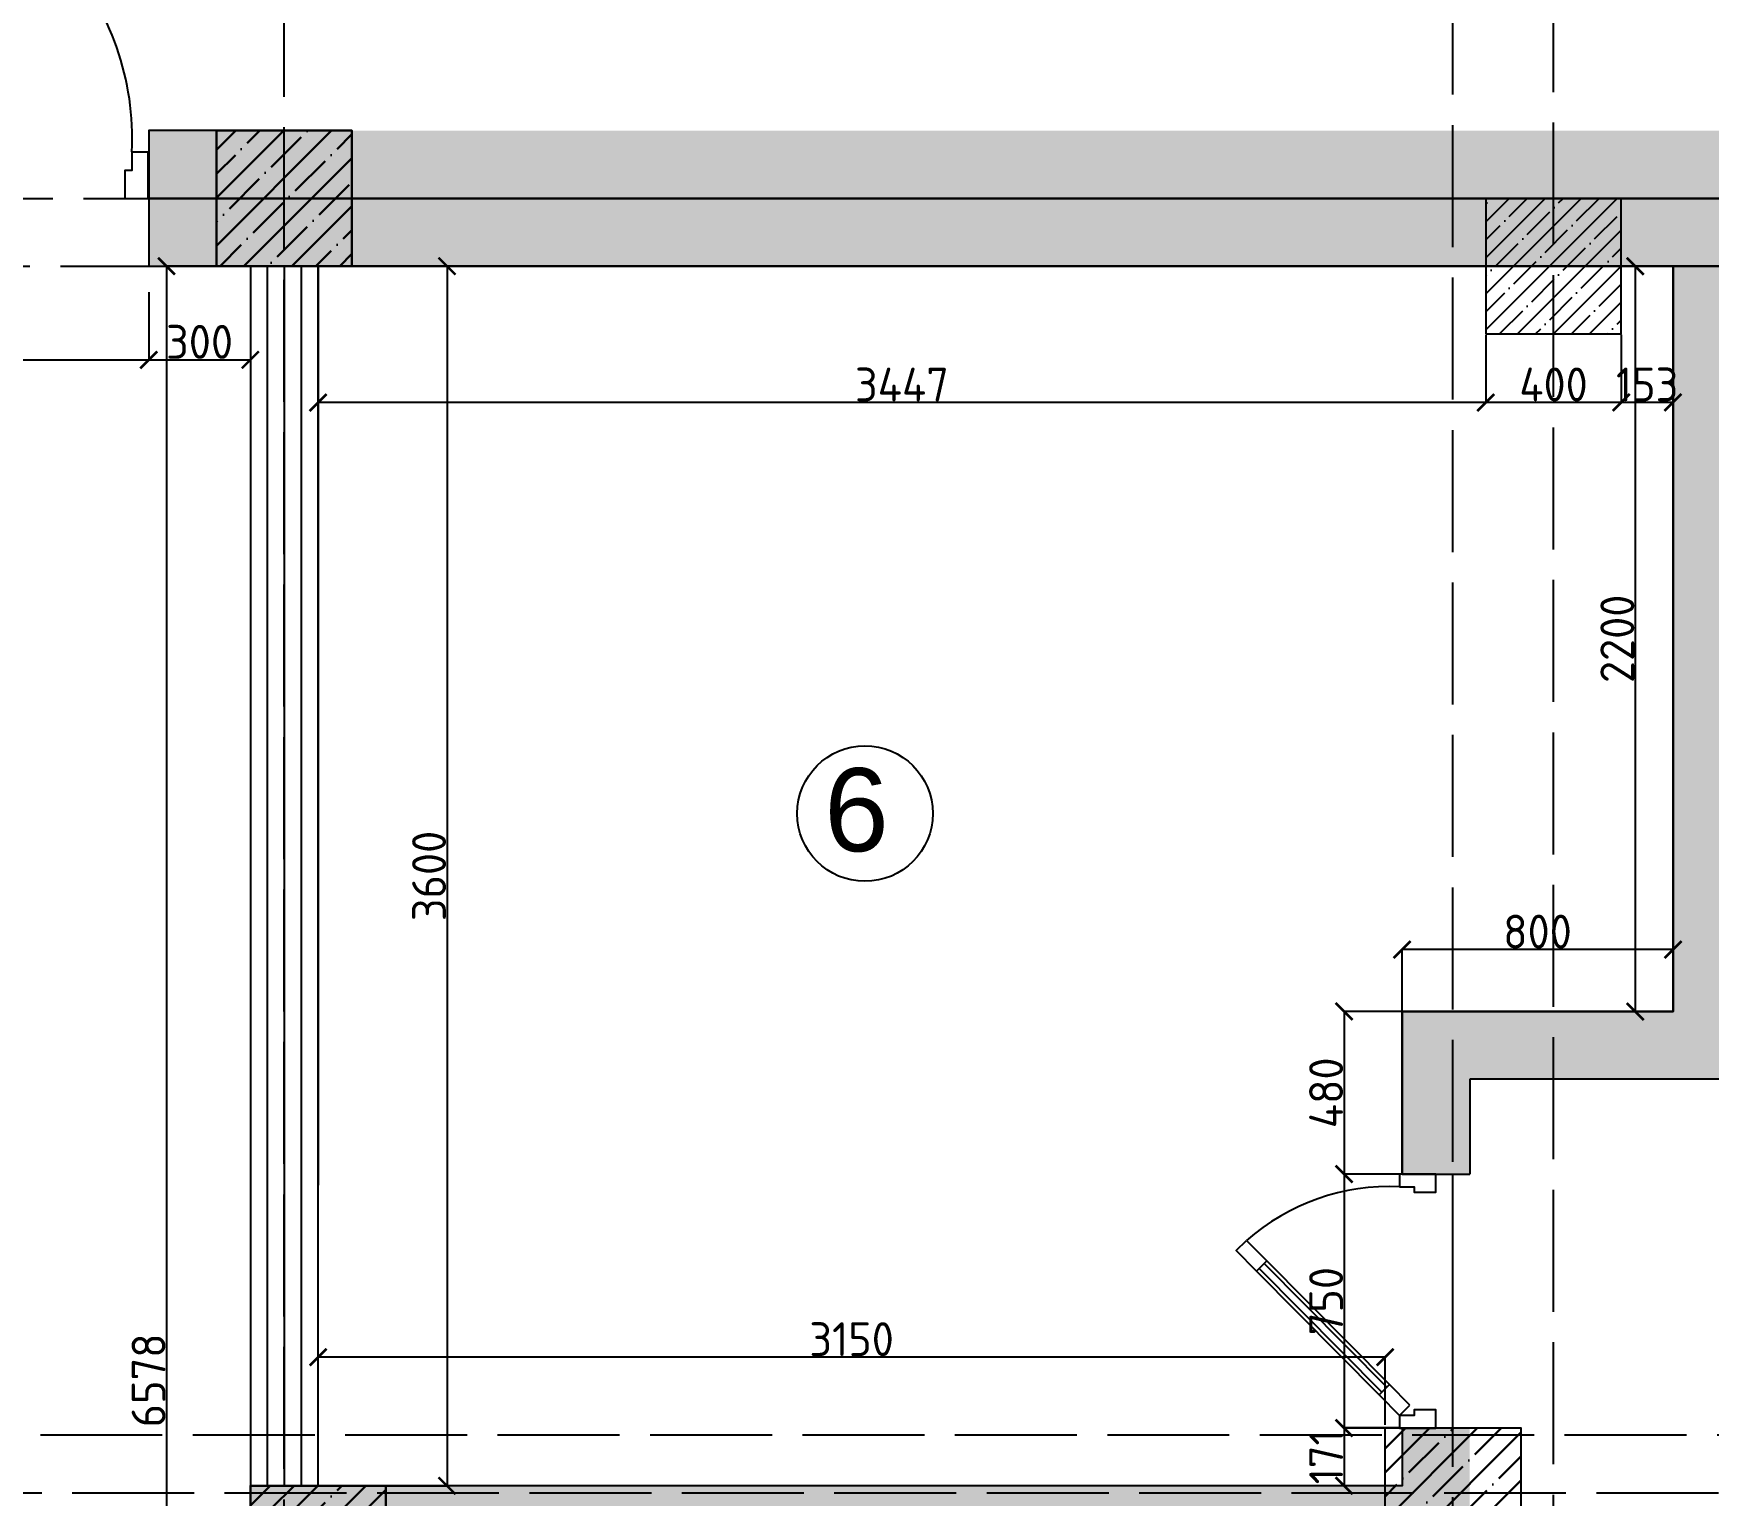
# Model space of a CAD drawing. Header units: millimetres. Extents: x -178199094 to 13669908, y -30538122 to 6091408.
# Drawn here: x 344636 to 349581, y 62788 to 67104 of the extents above; entities that cross this region are included whole.
import ezdxf

# ---------------------------------------------------------------- set-up
doc = ezdxf.new("R2010")
doc.units = ezdxf.units.MM
doc.linetypes.add('ACAD_ISO02W100', pattern=[15, 12, -3])
doc.layers.add('Plan 1', color=7, linetype='Continuous')
doc.layers.add('Plan 2', color=7, linetype='Continuous')
doc.styles.add('gost', font='GOST Common.ttf')
doc.styles.get("Standard").update_dxf_attribs({"font": 'arial.ttf'})
doc.dimstyles.new('GOST', dxfattribs={"dimtxt": 190, "dimasz": 100, "dimexe": 0.18, "dimexo": 0.06, "dimgap": 3, "dimtad": 1, "dimdec": 0, "dimzin": 0, "dimdsep": 46, "dimtxsty": 'gost', "dimblk": 'ARCHTICK', "dimcen": 0.09, "dimclrt": 256, "dimadec": 0, "dimazin": 0, "dimtfac": 1, "dimtdec": 0, "dimtofl": 0, "dimtmove": 0, "dimatfit": 3, "dimldrblk": 'ARCHTICK', "dimfxl": 200, "dimfxlon": 1, "dimtolj": 1, "dimtzin": 0, "dimarcsym": 0})
pattern_1 = [(45, (290801.86, 43216), (-70.71068, 70.71068), []), (45, (290872.57, 43216), (-70.71068, 70.71068), [125, -25, 0, -25])]

# ---------------------------------------------------------------- blocks, each defined once
blk = doc.blocks.new('A$C3C032968')
for p, q in [((0, 0), (0, 100)), ((0, 100), (0, 0)), ((700, 0), (700, 100)), ((700, 0), (700, 100))]:
    blk.add_line(p, q)
for points in [[(517.5, 522.4), (460.7, 466.1), (432.5, 494.5), (489.3, 550.8)], [(120, 128), (460.7, 466.1), (432.5, 494.5), (91.8, 156.4)], [(112.9, 135.1), (453.6, 473.2), (439.5, 487.4), (98.8, 149.3)], [(63.2, 71.6), (120, 128), (91.8, 156.4), (35, 100)], [(35, 100), (0, 100), (0, 0), (50, 0), (50, 50), (50, 60), (35, 60)], [(665, 100), (665, 60), (650, 60), (650, 50), (650, 0), (700, 0), (700, 100)]]:
    blk.add_lwpolyline(points, close=True)
blk.add_arc((72.4, 128.7), 593.3, 357.2313, 41.4937)
blk = doc.blocks.new('_ArchTick')
at = {"color": 0, "linetype": 'ByBlock', "const_width": 0.15}
blk.add_lwpolyline([(-0.5, -0.5), (0.5, 0.5)], dxfattribs=at)
blk = doc.blocks.new('*D113')
at = {"color": 0, "lineweight": -2, "transparency": 16777216}
for p, q in [((345475.8, 66214.6), (345475.8, 66014.4)), ((348923, 66214.6), (348923, 66014.4)), ((348923, 66014.6), (345475.8, 66014.6))]:
    blk.add_line(p, q, dxfattribs=at)
at = {"layer": 'Defpoints', "color": 0, "transparency": 16777216}
for p in [(345475.8, 66990.8), (348923, 66790.8), (345475.8, 66014.6)]:
    blk.add_point(p, dxfattribs=at)
at = {"color": 0, "lineweight": -2, "transparency": 16777216, "xscale": 50, "yscale": 50, "zscale": 50, "rotation": 180}
blk.add_blockref('_ArchTick', (345475.8, 66014.6), dxfattribs=at)
at = {"color": 0, "lineweight": -2, "transparency": 16777216, "xscale": 50, "yscale": 50, "zscale": 50}
blk.add_blockref('_ArchTick', (348923, 66014.6), dxfattribs=at)
at = {"transparency": 16777216, "insert": (347199.4, 66067.6), "char_height": 100, "attachment_point": 5, "style": 'gost'}
blk.add_mtext('\\A1;3447', dxfattribs=at)
blk = doc.blocks.new('*D151')
at = {"color": 0, "lineweight": -2, "transparency": 16777216}
for p, q in [((345656.4, 66417), (345856.6, 66417)), ((345856.4, 66417), (345856.4, 62817)), ((345656.4, 62817), (345856.6, 62817))]:
    blk.add_line(p, q, dxfattribs=at)
at = {"layer": 'Defpoints', "color": 0, "transparency": 16777216}
for p in [(345475.8, 66417), (345475.8, 62817), (345856.4, 62817)]:
    blk.add_point(p, dxfattribs=at)
at = {"color": 0, "lineweight": -2, "transparency": 16777216, "xscale": 50, "yscale": 50, "zscale": 50}
for p, rotation in [((345856.4, 66417), 90), ((345856.4, 62817), 270)]:
    blk.add_blockref('_ArchTick', p, dxfattribs=dict(at, rotation=rotation))
at = {"transparency": 16777216, "insert": (345803.4, 64617), "char_height": 100, "attachment_point": 5, "rotation": 90, "style": 'gost'}
blk.add_mtext('\\A1;3600', dxfattribs=at)
blk = doc.blocks.new('*D152')
at = {"color": 0, "lineweight": -2, "transparency": 16777216}
for p, q in [((345475.8, 62996.8), (345475.8, 63196.9)), ((348625.8, 63196.8), (345475.8, 63196.8)), ((348625.8, 62996.8), (348625.8, 63196.9))]:
    blk.add_line(p, q, dxfattribs=at)
at = {"layer": 'Defpoints', "color": 0, "transparency": 16777216}
for p in [(345475.8, 63196.8), (345475.8, 62817), (348625.8, 62817)]:
    blk.add_point(p, dxfattribs=at)
at = {"color": 0, "lineweight": -2, "transparency": 16777216, "xscale": 50, "yscale": 50, "zscale": 50, "rotation": 180}
blk.add_blockref('_ArchTick', (345475.8, 63196.8), dxfattribs=at)
at = {"color": 0, "lineweight": -2, "transparency": 16777216, "xscale": 50, "yscale": 50, "zscale": 50}
blk.add_blockref('_ArchTick', (348625.8, 63196.8), dxfattribs=at)
at = {"transparency": 16777216, "insert": (347050.8, 63249.8), "char_height": 100, "attachment_point": 5, "style": 'gost'}
blk.add_mtext('\\A1;3150', dxfattribs=at)
blk = doc.blocks.new('*D159')
at = {"color": 0, "lineweight": -2, "transparency": 16777216}
for p, q in [((341875.8, 66617), (341675.6, 66617)), ((341675.8, 66017), (341675.8, 66617)), ((341875.8, 66017), (341675.6, 66017))]:
    blk.add_line(p, q, dxfattribs=at)
at = {"layer": 'Defpoints', "color": 0, "transparency": 16777216}
for p in [(341675.8, 66617), (345375.8, 66617), (343475.8, 66017)]:
    blk.add_point(p, dxfattribs=at)
at = {"color": 0, "lineweight": -2, "transparency": 16777216, "xscale": 100, "yscale": 100, "zscale": 100}
for p, rotation in [((341675.8, 66617), 90), ((341675.8, 66017), 270)]:
    blk.add_blockref('_ArchTick', p, dxfattribs=dict(at, rotation=rotation))
at = {"transparency": 16777216, "insert": (341577.8, 66317), "char_height": 190, "attachment_point": 5, "rotation": 90, "style": 'gost'}
blk.add_mtext('\\A1;600', dxfattribs=at)
blk = doc.blocks.new('*D161')
at = {"color": 0, "lineweight": -2, "transparency": 16777216}
for p, q in [((341075.8, 66617), (340875.6, 66617)), ((340875.8, 62617), (340875.8, 66617)), ((341075.8, 62617), (340875.6, 62617))]:
    blk.add_line(p, q, dxfattribs=at)
at = {"layer": 'Defpoints', "color": 0, "transparency": 16777216}
for p in [(340875.8, 66617), (345375.8, 66617), (343475.8, 62617)]:
    blk.add_point(p, dxfattribs=at)
at = {"color": 0, "lineweight": -2, "transparency": 16777216, "xscale": 100, "yscale": 100, "zscale": 100}
for p, rotation in [((340875.8, 66617), 90), ((340875.8, 62617), 270)]:
    blk.add_blockref('_ArchTick', p, dxfattribs=dict(at, rotation=rotation))
at = {"transparency": 16777216, "insert": (340777.8, 64617), "char_height": 190, "attachment_point": 5, "rotation": 90, "style": 'gost'}
blk.add_mtext('\\A1;4000', dxfattribs=at)
blk = doc.blocks.new('*D163')
at = {"color": 0, "lineweight": -2, "transparency": 16777216}
for p, q in [((340275.8, 66617), (340075.6, 66617)), ((340075.8, 56217), (340075.8, 66617)), ((340275.8, 56217), (340075.6, 56217))]:
    blk.add_line(p, q, dxfattribs=at)
at = {"layer": 'Defpoints', "color": 0, "transparency": 16777216}
for p in [(340075.8, 66617), (345375.8, 66617), (345375.8, 56217)]:
    blk.add_point(p, dxfattribs=at)
at = {"color": 0, "lineweight": -2, "transparency": 16777216, "xscale": 100, "yscale": 100, "zscale": 100}
for p, rotation in [((340075.8, 66617), 90), ((340075.8, 56217), 270)]:
    blk.add_blockref('_ArchTick', p, dxfattribs=dict(at, rotation=rotation))
at = {"transparency": 16777216, "insert": (339977.8, 61417), "char_height": 190, "attachment_point": 5, "rotation": 90, "style": 'gost'}
blk.add_mtext('\\A1;10400', dxfattribs=at)
blk = doc.blocks.new('*D165')
at = {"color": 0, "lineweight": -2, "transparency": 16777216}
for p, q in [((344015.8, 68217), (344015.8, 68417.2)), ((344015.8, 68417), (344975.8, 68417)), ((344975.8, 68217), (344975.8, 68417.2))]:
    blk.add_line(p, q, dxfattribs=at)
at = {"layer": 'Defpoints', "color": 0, "transparency": 16777216}
for p in [(344975.8, 68417), (344975.8, 66817), (344015.8, 66017)]:
    blk.add_point(p, dxfattribs=at)
at = {"color": 0, "lineweight": -2, "transparency": 16777216, "xscale": 100, "yscale": 100, "zscale": 100, "rotation": 180}
blk.add_blockref('_ArchTick', (344015.8, 68417), dxfattribs=at)
at = {"color": 0, "lineweight": -2, "transparency": 16777216, "xscale": 100, "yscale": 100, "zscale": 100}
blk.add_blockref('_ArchTick', (344975.8, 68417), dxfattribs=at)
at = {"transparency": 16777216, "insert": (344495.8, 68515), "char_height": 190, "attachment_point": 5, "style": 'gost'}
blk.add_mtext('\\A1;960', dxfattribs=at)
blk = doc.blocks.new('*D166')
at = {"color": 0, "lineweight": -2, "transparency": 16777216}
for p, q in [((344975.8, 68217), (344975.8, 68417.2)), ((344975.8, 68417), (345375.8, 68417)), ((345375.8, 68217), (345375.8, 68417.2))]:
    blk.add_line(p, q, dxfattribs=at)
at = {"layer": 'Defpoints', "color": 0, "transparency": 16777216}
for p in [(345375.8, 68417), (344975.8, 66817), (345375.8, 66617)]:
    blk.add_point(p, dxfattribs=at)
at = {"color": 0, "lineweight": -2, "transparency": 16777216, "xscale": 100, "yscale": 100, "zscale": 100, "rotation": 180}
blk.add_blockref('_ArchTick', (344975.8, 68417), dxfattribs=at)
at = {"color": 0, "lineweight": -2, "transparency": 16777216, "xscale": 100, "yscale": 100, "zscale": 100}
blk.add_blockref('_ArchTick', (345375.8, 68417), dxfattribs=at)
at = {"transparency": 16777216, "insert": (345175.8, 68515), "char_height": 190, "attachment_point": 5, "style": 'gost'}
blk.add_mtext('\\A1;400', dxfattribs=at)
blk = doc.blocks.new('*D114')
at = {"color": 0, "lineweight": -2, "transparency": 16777216}
for p, q in [((345375.8, 68217), (345375.8, 68417.2)), ((345375.8, 68417), (348826, 68417)), ((348826, 68217), (348826, 68417.2))]:
    blk.add_line(p, q, dxfattribs=at)
at = {"layer": 'Defpoints', "color": 0, "transparency": 16777216}
for p in [(348826, 68417), (345375.8, 66617), (348826, 66417)]:
    blk.add_point(p, dxfattribs=at)
at = {"color": 0, "lineweight": -2, "transparency": 16777216, "xscale": 100, "yscale": 100, "zscale": 100, "rotation": 180}
blk.add_blockref('_ArchTick', (345375.8, 68417), dxfattribs=at)
at = {"color": 0, "lineweight": -2, "transparency": 16777216, "xscale": 100, "yscale": 100, "zscale": 100}
blk.add_blockref('_ArchTick', (348826, 68417), dxfattribs=at)
at = {"transparency": 16777216, "insert": (347100.9, 68515), "char_height": 190, "attachment_point": 5, "style": 'gost'}
blk.add_mtext('\\A1;3450', dxfattribs=at)
blk = doc.blocks.new('*D115')
at = {"color": 0, "lineweight": -2, "transparency": 16777216}
for p, q in [((348826, 68217), (348826, 68417.2)), ((348826, 68417), (349123, 68417)), ((349123, 68217), (349123, 68417.2))]:
    blk.add_line(p, q, dxfattribs=at)
at = {"layer": 'Defpoints', "color": 0, "transparency": 16777216}
for p in [(349123, 68417), (348826, 66417), (349123, 66417)]:
    blk.add_point(p, dxfattribs=at)
at = {"color": 0, "lineweight": -2, "transparency": 16777216, "xscale": 100, "yscale": 100, "zscale": 100, "rotation": 180}
blk.add_blockref('_ArchTick', (348826, 68417), dxfattribs=at)
at = {"color": 0, "lineweight": -2, "transparency": 16777216, "xscale": 100, "yscale": 100, "zscale": 100}
blk.add_blockref('_ArchTick', (349123, 68417), dxfattribs=at)
at = {"transparency": 16777216, "insert": (349007.5, 68615), "char_height": 190, "attachment_point": 5, "style": 'gost'}
blk.add_mtext('\\A1;297', dxfattribs=at)
blk = doc.blocks.new('*D116')
at = {"color": 0, "lineweight": -2, "transparency": 16777216}
for p, q in [((349123, 68217), (349123, 68417.2)), ((349123, 68417), (350275.6, 68417)), ((350275.6, 68217), (350275.6, 68417.2))]:
    blk.add_line(p, q, dxfattribs=at)
at = {"layer": 'Defpoints', "color": 0, "transparency": 16777216}
for p in [(350275.6, 68417), (350275.6, 66617), (349123, 66417)]:
    blk.add_point(p, dxfattribs=at)
at = {"color": 0, "lineweight": -2, "transparency": 16777216, "xscale": 100, "yscale": 100, "zscale": 100, "rotation": 180}
blk.add_blockref('_ArchTick', (349123, 68417), dxfattribs=at)
at = {"color": 0, "lineweight": -2, "transparency": 16777216, "xscale": 100, "yscale": 100, "zscale": 100}
blk.add_blockref('_ArchTick', (350275.6, 68417), dxfattribs=at)
at = {"transparency": 16777216, "insert": (349699.3, 68515), "char_height": 190, "attachment_point": 5, "style": 'gost'}
blk.add_mtext('\\A1;1153', dxfattribs=at)
blk = doc.blocks.new('*D170')
at = {"color": 0, "lineweight": -2, "transparency": 16777216}
for p, q in [((349125.8, 54617), (349125.8, 54416.9)), ((350275.6, 54617), (350275.6, 54416.9)), ((349125.8, 54417), (350275.6, 54417))]:
    blk.add_line(p, q, dxfattribs=at)
at = {"layer": 'Defpoints', "color": 0, "transparency": 16777216}
for p in [(350275.6, 62967), (349125.8, 56217), (350275.6, 54417)]:
    blk.add_point(p, dxfattribs=at)
at = {"color": 0, "lineweight": -2, "transparency": 16777216, "xscale": 100, "yscale": 100, "zscale": 100, "rotation": 180}
blk.add_blockref('_ArchTick', (349125.8, 54417), dxfattribs=at)
at = {"color": 0, "lineweight": -2, "transparency": 16777216, "xscale": 100, "yscale": 100, "zscale": 100}
blk.add_blockref('_ArchTick', (350275.6, 54417), dxfattribs=at)
at = {"transparency": 16777216, "insert": (349700.7, 54515), "char_height": 190, "attachment_point": 5, "style": 'gost'}
blk.add_mtext('\\A1;1150', dxfattribs=at)
blk = doc.blocks.new('*D183')
at = {"color": 0, "lineweight": -2, "transparency": 16777216}
for p, q in [((349323, 66214.8), (349323, 66014.6)), ((349475.8, 66214.8), (349475.8, 66014.6)), ((349475.8, 66014.8), (349323, 66014.8))]:
    blk.add_line(p, q, dxfattribs=at)
at = {"layer": 'Defpoints', "color": 0, "transparency": 16777216}
for p in [(349323, 66417), (349475.8, 66417), (349323, 66014.8)]:
    blk.add_point(p, dxfattribs=at)
at = {"color": 0, "lineweight": -2, "transparency": 16777216, "xscale": 50, "yscale": 50, "zscale": 50, "rotation": 180}
blk.add_blockref('_ArchTick', (349323, 66014.8), dxfattribs=at)
at = {"color": 0, "lineweight": -2, "transparency": 16777216, "xscale": 50, "yscale": 50, "zscale": 50}
blk.add_blockref('_ArchTick', (349475.8, 66014.8), dxfattribs=at)
at = {"transparency": 16777216, "insert": (349399.4, 66067.8), "char_height": 100, "attachment_point": 5, "style": 'gost'}
blk.add_mtext('\\A1;153', dxfattribs=at)
blk = doc.blocks.new('*D184')
at = {"color": 0, "lineweight": -2, "transparency": 16777216}
for p, q in [((349323, 66214.8), (349323, 66014.6)), ((348923, 66203.1), (348923, 66014.6)), ((349323, 66014.8), (348923, 66014.8))]:
    blk.add_line(p, q, dxfattribs=at)
at = {"layer": 'Defpoints', "color": 0, "transparency": 16777216}
for p in [(349323, 66417), (348923, 66203.2), (348923, 66014.8)]:
    blk.add_point(p, dxfattribs=at)
at = {"color": 0, "lineweight": -2, "transparency": 16777216, "xscale": 50, "yscale": 50, "zscale": 50, "rotation": 180}
blk.add_blockref('_ArchTick', (348923, 66014.8), dxfattribs=at)
at = {"color": 0, "lineweight": -2, "transparency": 16777216, "xscale": 50, "yscale": 50, "zscale": 50}
blk.add_blockref('_ArchTick', (349323, 66014.8), dxfattribs=at)
at = {"transparency": 16777216, "insert": (349123, 66067.8), "char_height": 100, "attachment_point": 5, "style": 'gost'}
blk.add_mtext('\\A1;400', dxfattribs=at)
blk = doc.blocks.new('*D185')
at = {"color": 0, "lineweight": -2, "transparency": 16777216}
for p, q in [((349475.7, 66417), (349364.2, 66417)), ((349364.4, 66417), (349364.4, 64217)), ((349475.7, 64217), (349364.2, 64217))]:
    blk.add_line(p, q, dxfattribs=at)
at = {"layer": 'Defpoints', "color": 0, "transparency": 16777216}
for p in [(349475.8, 66417), (349364.4, 64217), (349475.8, 64217)]:
    blk.add_point(p, dxfattribs=at)
at = {"color": 0, "lineweight": -2, "transparency": 16777216, "xscale": 50, "yscale": 50, "zscale": 50}
for p, rotation in [((349364.4, 66417), 90), ((349364.4, 64217), 270)]:
    blk.add_blockref('_ArchTick', p, dxfattribs=dict(at, rotation=rotation))
at = {"transparency": 16777216, "insert": (349311.4, 65317), "char_height": 100, "attachment_point": 5, "rotation": 90, "style": 'gost'}
blk.add_mtext('\\A1;2200', dxfattribs=at)
blk = doc.blocks.new('*D186')
at = {"color": 0, "lineweight": -2, "transparency": 16777216}
for p, q in [((345228.3, 66417), (345028.1, 66417)), ((345028.3, 66417), (345028.3, 59839.4)), ((345228.3, 59839.4), (345028.1, 59839.4))]:
    blk.add_line(p, q, dxfattribs=at)
at = {"layer": 'Defpoints', "color": 0, "transparency": 16777216}
for p in [(345275.8, 66417), (345028.3, 59839.4), (345275.8, 59839.4)]:
    blk.add_point(p, dxfattribs=at)
at = {"color": 0, "lineweight": -2, "transparency": 16777216, "xscale": 50, "yscale": 50, "zscale": 50}
for p, rotation in [((345028.3, 66417), 90), ((345028.3, 59839.4), 270)]:
    blk.add_blockref('_ArchTick', p, dxfattribs=dict(at, rotation=rotation))
at = {"transparency": 16777216, "insert": (344975.3, 63128.2), "char_height": 100, "attachment_point": 5, "rotation": 90, "style": 'gost'}
blk.add_mtext('\\A1;6578', dxfattribs=at)
blk = doc.blocks.new('*D194')
at = {"color": 0, "lineweight": -2, "transparency": 16777216}
for p, q in [((344015.8, 66340.6), (344015.8, 66140.4)), ((344975.8, 66340.6), (344975.8, 66140.4)), ((344015.8, 66140.6), (344975.8, 66140.6))]:
    blk.add_line(p, q, dxfattribs=at)
at = {"layer": 'Defpoints', "color": 0, "transparency": 16777216}
for p in [(344015.8, 66417), (344975.8, 66417), (344975.8, 66140.6)]:
    blk.add_point(p, dxfattribs=at)
at = {"color": 0, "lineweight": -2, "transparency": 16777216, "xscale": 50, "yscale": 50, "zscale": 50, "rotation": 180}
blk.add_blockref('_ArchTick', (344015.8, 66140.6), dxfattribs=at)
at = {"color": 0, "lineweight": -2, "transparency": 16777216, "xscale": 50, "yscale": 50, "zscale": 50}
blk.add_blockref('_ArchTick', (344975.8, 66140.6), dxfattribs=at)
at = {"transparency": 16777216, "insert": (344495.8, 66193.6), "char_height": 100, "attachment_point": 5, "style": 'gost'}
blk.add_mtext('\\A1;960', dxfattribs=at)
blk = doc.blocks.new('*D195')
at = {"color": 0, "lineweight": -2, "transparency": 16777216}
for p, q in [((344975.8, 66340.6), (344975.8, 66140.4)), ((345275.8, 66340.6), (345275.8, 66140.4)), ((344975.8, 66140.6), (345275.8, 66140.6))]:
    blk.add_line(p, q, dxfattribs=at)
at = {"layer": 'Defpoints', "color": 0, "transparency": 16777216}
for p in [(344975.8, 66417), (345275.8, 66417), (345275.8, 66140.6)]:
    blk.add_point(p, dxfattribs=at)
at = {"color": 0, "lineweight": -2, "transparency": 16777216, "xscale": 50, "yscale": 50, "zscale": 50, "rotation": 180}
blk.add_blockref('_ArchTick', (344975.8, 66140.6), dxfattribs=at)
at = {"color": 0, "lineweight": -2, "transparency": 16777216, "xscale": 50, "yscale": 50, "zscale": 50}
blk.add_blockref('_ArchTick', (345275.8, 66140.6), dxfattribs=at)
at = {"transparency": 16777216, "insert": (345125.8, 66193.6), "char_height": 100, "attachment_point": 5, "style": 'gost'}
blk.add_mtext('\\A1;300', dxfattribs=at)
blk = doc.blocks.new('*D196')
at = {"color": 0, "lineweight": -2, "transparency": 16777216}
for p, q in [((348675.8, 64217.1), (348675.8, 64400)), ((349475.8, 64399.8), (348675.8, 64399.8)), ((349475.8, 64217.1), (349475.8, 64400))]:
    blk.add_line(p, q, dxfattribs=at)
at = {"layer": 'Defpoints', "color": 0, "transparency": 16777216}
for p in [(348675.8, 64399.8), (348675.8, 64217), (349475.8, 64217)]:
    blk.add_point(p, dxfattribs=at)
at = {"color": 0, "lineweight": -2, "transparency": 16777216, "xscale": 50, "yscale": 50, "zscale": 50, "rotation": 180}
blk.add_blockref('_ArchTick', (348675.8, 64399.8), dxfattribs=at)
at = {"color": 0, "lineweight": -2, "transparency": 16777216, "xscale": 50, "yscale": 50, "zscale": 50}
blk.add_blockref('_ArchTick', (349475.8, 64399.8), dxfattribs=at)
at = {"transparency": 16777216, "insert": (349075.8, 64452.8), "char_height": 100, "attachment_point": 5, "style": 'gost'}
blk.add_mtext('\\A1;800', dxfattribs=at)
blk = doc.blocks.new('*D197')
at = {"color": 0, "lineweight": -2, "transparency": 16777216}
for p, q in [((348675.7, 64217), (348504.5, 64217)), ((348675.7, 63737), (348504.5, 63737))]:
    blk.add_line(p, q, dxfattribs=at)
at = {"color": 0, "lineweight": -3, "transparency": 16777216}
blk.add_line((348504.7, 64217), (348504.7, 63737), dxfattribs=at)
at = {"layer": 'Defpoints', "color": 0, "transparency": 16777216}
for p in [(348675.8, 64217), (348504.7, 63737), (348675.8, 63737)]:
    blk.add_point(p, dxfattribs=at)
at = {"color": 0, "lineweight": -3, "transparency": 16777216, "xscale": 50, "yscale": 50, "zscale": 50}
for p, rotation in [((348504.7, 64217), 90), ((348504.7, 63737), 270)]:
    blk.add_blockref('_ArchTick', p, dxfattribs=dict(at, rotation=rotation))
at = {"transparency": 16777216, "insert": (348451.7, 63977), "char_height": 100, "attachment_point": 5, "rotation": 90, "style": 'gost'}
blk.add_mtext('\\A1;480', dxfattribs=at)
blk = doc.blocks.new('*D198')
at = {"color": 0, "lineweight": -2, "transparency": 16777216}
for p, q in [((348675.7, 63737), (348504.5, 63737)), ((348668.6, 62987.3), (348504.5, 62987.3))]:
    blk.add_line(p, q, dxfattribs=at)
at = {"color": 0, "lineweight": -3, "transparency": 16777216}
blk.add_line((348504.7, 63737), (348504.7, 62987.3), dxfattribs=at)
at = {"layer": 'Defpoints', "color": 0, "transparency": 16777216}
for p in [(348675.8, 63737), (348504.7, 62987.3), (348668.7, 62987.3)]:
    blk.add_point(p, dxfattribs=at)
at = {"color": 0, "lineweight": -3, "transparency": 16777216, "xscale": 50, "yscale": 50, "zscale": 50}
for p, rotation in [((348504.7, 63737), 90), ((348504.7, 62987.3), 270)]:
    blk.add_blockref('_ArchTick', p, dxfattribs=dict(at, rotation=rotation))
at = {"transparency": 16777216, "insert": (348451.7, 63362.1), "char_height": 100, "attachment_point": 5, "rotation": 90, "style": 'gost'}
blk.add_mtext('\\A1;750', dxfattribs=at)
blk = doc.blocks.new('*D199')
at = {"color": 0, "lineweight": -2, "transparency": 16777216}
for p, q in [((348668.6, 62988), (348504.5, 62988)), ((348625.7, 62817), (348504.5, 62817))]:
    blk.add_line(p, q, dxfattribs=at)
at = {"color": 0, "lineweight": -3, "transparency": 16777216}
blk.add_line((348504.7, 62988), (348504.7, 62817), dxfattribs=at)
at = {"layer": 'Defpoints', "color": 0, "transparency": 16777216}
for p in [(348668.7, 62988), (348504.7, 62817), (348625.8, 62817)]:
    blk.add_point(p, dxfattribs=at)
at = {"color": 0, "lineweight": -3, "transparency": 16777216, "xscale": 50, "yscale": 50, "zscale": 50}
for p, rotation in [((348504.7, 62988), 90), ((348504.7, 62817), 270)]:
    blk.add_blockref('_ArchTick', p, dxfattribs=dict(at, rotation=rotation))
at = {"transparency": 16777216, "insert": (348451.7, 62902.5), "char_height": 100, "attachment_point": 5, "rotation": 90, "style": 'gost'}
blk.add_mtext('\\A1;171', dxfattribs=at)
blk = doc.blocks.new('*D218')
at = {"color": 0, "lineweight": -2, "transparency": 16777216}
for p, q in [((358025.8, 62796.7), (358226, 62796.7)), ((358225.8, 56217), (358225.8, 62796.7)), ((358025.8, 56217), (358226, 56217))]:
    blk.add_line(p, q, dxfattribs=at)
at = {"layer": 'Defpoints', "color": 0, "transparency": 16777216}
for p in [(349125.8, 62796.7), (358225.8, 62796.7), (349125.8, 56217)]:
    blk.add_point(p, dxfattribs=at)
at = {"color": 0, "lineweight": -2, "transparency": 16777216, "xscale": 100, "yscale": 100, "zscale": 100}
for p, rotation in [((358225.8, 62796.7), 90), ((358225.8, 56217), 270)]:
    blk.add_blockref('_ArchTick', p, dxfattribs=dict(at, rotation=rotation))
at = {"transparency": 16777216, "insert": (358127.8, 59506.9), "char_height": 190, "attachment_point": 5, "rotation": 90, "style": 'gost'}
blk.add_mtext('\\A1;6580', dxfattribs=at)
blk = doc.blocks.new('*D219')
at = {"color": 0, "lineweight": -2, "transparency": 16777216}
for p, q in [((358515.5, 62968.8), (358515.5, 63297.8)), ((358025.8, 62967), (358226, 62967)), ((358225.8, 62881.9), (358515.5, 62968.8)), ((358225.8, 62796.7), (358225.8, 62967)), ((358025.8, 62796.7), (358226, 62796.7))]:
    blk.add_line(p, q, dxfattribs=at)
at = {"layer": 'Defpoints', "color": 0, "transparency": 16777216}
for p in [(350275.8, 62967), (358225.8, 62967), (349125.8, 62796.7)]:
    blk.add_point(p, dxfattribs=at)
at = {"color": 0, "lineweight": -2, "transparency": 16777216, "xscale": 100, "yscale": 100, "zscale": 100}
for p, rotation in [((358225.8, 62967), 90), ((358225.8, 62796.7), 270)]:
    blk.add_blockref('_ArchTick', p, dxfattribs=dict(at, rotation=rotation))
at = {"transparency": 16777216, "insert": (358417.5, 63133.3), "char_height": 190, "attachment_point": 5, "rotation": 90, "style": 'gost'}
blk.add_mtext('\\A1;170', dxfattribs=at)
blk = doc.blocks.new('*D226')
at = {"color": 0, "lineweight": -2, "transparency": 16777216}
for p, q in [((343475.8, 69817), (343475.8, 70017.2)), ((343475.8, 70017), (356425.8, 70017)), ((356425.8, 69817), (356425.8, 70017.2))]:
    blk.add_line(p, q, dxfattribs=at)
at = {"layer": 'Defpoints', "color": 0, "transparency": 16777216}
for p in [(356425.8, 70017), (356425.8, 62657.2), (343475.8, 62617)]:
    blk.add_point(p, dxfattribs=at)
at = {"color": 0, "lineweight": -2, "transparency": 16777216, "xscale": 100, "yscale": 100, "zscale": 100, "rotation": 180}
blk.add_blockref('_ArchTick', (343475.8, 70017), dxfattribs=at)
at = {"color": 0, "lineweight": -2, "transparency": 16777216, "xscale": 100, "yscale": 100, "zscale": 100}
blk.add_blockref('_ArchTick', (356425.8, 70017), dxfattribs=at)
at = {"transparency": 16777216, "insert": (349950.8, 70115), "char_height": 190, "attachment_point": 5, "style": 'gost'}
blk.add_mtext('\\A1;12950', dxfattribs=at)
blk = doc.blocks.new('*D133')
at = {"color": 0, "lineweight": -2, "transparency": 16777216}
for p, q in [((344015.8, 69016.7), (344015.8, 69216.9)), ((344015.8, 69216.7), (344975.8, 69216.7)), ((344975.8, 69016.7), (344975.8, 69216.9))]:
    blk.add_line(p, q, dxfattribs=at)
at = {"layer": 'Defpoints', "color": 0, "transparency": 16777216}
for p in [(344975.8, 69216.7), (344975.8, 67616.7), (344015.8, 66816.7)]:
    blk.add_point(p, dxfattribs=at)
at = {"color": 0, "lineweight": -2, "transparency": 16777216, "xscale": 100, "yscale": 100, "zscale": 100, "rotation": 180}
blk.add_blockref('_ArchTick', (344015.8, 69216.7), dxfattribs=at)
at = {"color": 0, "lineweight": -2, "transparency": 16777216, "xscale": 100, "yscale": 100, "zscale": 100}
blk.add_blockref('_ArchTick', (344975.8, 69216.7), dxfattribs=at)
at = {"transparency": 16777216, "insert": (344495.8, 69314.7), "char_height": 190, "attachment_point": 5, "style": 'gost'}
blk.add_mtext('\\A1;960', dxfattribs=at)

msp = doc.modelspace()

# ---------------------------------------------------------------- hatches: boundary and pattern name
at = {"ltscale": 50, "true_color": 0x636466, "transparency": 33554687}
h = msp.add_hatch(color=251, dxfattribs=at)
h.dxf.hatch_style = 1
h.paths.add_polyline_path([(356625.77868, 56417.03036), (356225.77868, 56417.03036), (343675.77868, 56417.03036), (343275.77868, 56417.03036), (343275.77868, 56017.03036), (356625.77868, 56017.03036)])
h.paths.add_polyline_path([(345475.77868, 58989.40218), (343675.77868, 58989.40218), (343675.77868, 58789.40218), (345475.77868, 58789.40218)])
h.paths.add_polyline_path([(354275.77868, 62967.03036), (350275.77868, 62967.03036), (350275.77868, 63147.41356), (350075.77868, 63147.41356), (350075.77868, 62767.03036), (354275.77868, 62767.03036)])
h.paths.add_polyline_path([(345551.93224, 61017.03036), (345475.77868, 61017.03036), (345475.77868, 60817.03036), (345551.93224, 60817.03036)], flags=17)
h.paths.add_polyline_path([(343675.77868, 58989.40218), (343275.77868, 58989.40218), (343275.77868, 58789.40218), (343675.77868, 58789.40218), (343675.77868, 58817.03036)])
h.paths.add_polyline_path([(346325.77868, 60817.03036), (346325.77868, 61017.03036), (346151.93224, 61017.03036), (346151.93224, 60817.03036)], flags=17)
h.paths.add_polyline_path([(354525.77868, 63057.2303), (354275.77868, 63057.2303), (354275.77868, 62967.03036), (354525.77868, 62967.03036)])
h.paths.add_polyline_path([(344015.77868, 66417.03036), (344015.77868, 66817.03036), (343275.77868, 66817.03036), (343275.77868, 66417.03036)])
h.paths.add_polyline_path([(344975.77868, 66817.03036), (344975.77868, 66417.03036), (345475.77868, 66417.03036), (349475.77868, 66417.03036), (356225.77868, 66417.03036), (356625.77868, 66417.03036), (356625.77868, 66817.03036)])
h.paths.add_polyline_path([(348875.77868, 62987.03036), (348675.77868, 62987.03036), (348675.77868, 62817.03036), (345475.77868, 62817.03036), (345275.77868, 62817.03036), (345275.77868, 59839.40218), (345475.77868, 59839.40218), (345475.77868, 60817.03036), (345475.77868, 62617.03036), (346375.77868, 62617.03036), (346375.77868, 62091.20255), (346575.77868, 62091.20255), (346575.77868, 62617.03036), (348625.77868, 62617.03036), (348875.77868, 62617.03036)])
h.paths.add_polyline_path([(350075.77868, 63917.03036), (350275.77868, 63917.03036), (350275.77868, 64217.03036), (349675.77868, 64217.03036), (349675.77868, 66417.03036), (349475.77868, 66417.03036), (349475.77868, 64217.03036), (348675.77868, 64217.03036), (348675.77868, 63737.03036), (348875.77868, 63737.03036), (348875.77868, 64017.03036), (350075.77868, 64017.03036)])
at = {"lineweight": 30, "transparency": 33554687}
h = msp.add_hatch(dxfattribs=at)
h.set_pattern_fill('ANSI35', color=1, scale=400)
h.set_pattern_definition(pattern_1)
h.paths.add_polyline_path([(345175.77868, 66817.03036), (345175.77868, 66417.03036), (345575.77868, 66417.03036), (345575.77868, 66817.03036)])
at = {"transparency": 33554687}
h = msp.add_hatch(dxfattribs=at)
h.set_pattern_fill('ANSI35', color=1, scale=300)
h.set_pattern_definition([(45, (290801.86, 43216), (-53.03301, 53.03301), []), (45, (290854.89, 43216), (-53.03301, 53.03301), [93.75, -18.75, 0, -18.75])])
h.paths.add_polyline_path([(349323.04086, 66617.03036), (348923.04086, 66617.03036), (348923.04086, 66217.03036), (349323.04086, 66217.03036)])
at = {"lineweight": 30, "transparency": 33554687}
h = msp.add_hatch(dxfattribs=at)
h.set_pattern_fill('ANSI35', color=1, scale=400)
h.set_pattern_definition(pattern_1)
h.paths.add_polyline_path([(348625.77868, 62987.96663), (348625.77868, 62587.96663), (349025.77868, 62587.96663), (349025.77868, 62987.96663)])
h = msp.add_hatch(dxfattribs=at)
h.set_pattern_fill('ANSI35', color=1, scale=400)
h.set_pattern_definition(pattern_1)
h.paths.add_polyline_path([(345275.77868, 62817.03036), (345275.77868, 62417.03036), (345675.77868, 62417.03036), (345675.77868, 62817.03036)])

# ---------------------------------------------------------------- linework, layer by layer
at = {"color": 18, "true_color": 0x000000}
for p, q in [((344975.77868, 66417.03036), (356225.77868, 66417.03036)), ((348675.77868, 64217.03036), (348675.77868, 63737.03036)), ((350075.77868, 64017.03036), (348875.77868, 64017.03036))]:
    msp.add_line(p, q, dxfattribs=at)
for p, q in [((348675.77868, 63737.03036), (348875.77868, 63737.03036)), ((348825.95162, 62987.96663), (348825.95162, 63737.96663))]:
    msp.add_line(p, q)
msp.add_lwpolyline([(345175.77868, 66817.03036), (344975.77868, 66817.03036), (344975.77868, 66417.03036)])
at = {"color": 18, "lineweight": 30, "true_color": 0x000000}
for points in [[(345175.77868, 66417.03036), (345575.77868, 66417.03036), (345575.77868, 66817.03036), (345175.77868, 66817.03036)], [(345275.77868, 62417.03036), (345675.77868, 62417.03036), (345675.77868, 62817.03036), (345275.77868, 62817.03036)]]:
    msp.add_lwpolyline(points, close=True, dxfattribs=at)
for points in [[(356625.77868, 66617.03036), (344975.77868, 66617.03036)], [(345475.77868, 66417.03036), (349475.77868, 66417.03036), (349475.77868, 64217.03036), (348675.77868, 64217.03036), (348675.77868, 63737.03036)]]:
    msp.add_lwpolyline(points, dxfattribs=at)
for points in [[(348923.04086, 66217.03036), (349323.04086, 66217.03036), (349323.04086, 66617.03036), (348923.04086, 66617.03036)], [(348625.77868, 62987.96663), (349026.12456, 62987.96663), (349026.12456, 62587.96663), (348625.77868, 62587.96663)]]:
    msp.add_lwpolyline(points, close=True)
at = {"color": 18, "true_color": 0x000000}
for points in [[(344975.77868, 66417.03036), (345275.77868, 66417.03036), (345275.77868, 59839.40218)], [(345275.77868, 66417.03036), (345275.77868, 59957.03036)], [(345475.77868, 66417.03036), (345275.77868, 66417.03036)], [(345475.77868, 66417.03036), (345475.77868, 63704.1737)], [(345475.77868, 66417.03036), (348675.77868, 66417.03036)], [(345475.77868, 66417.03036), (349475.77868, 66417.03036)], [(348675.77868, 62987.96663), (348675.77868, 62817.03036), (345475.77868, 62817.03036), (345475.77868, 66417.03036)], [(348675.77868, 63737.03036), (348675.77868, 64217.03036), (349475.77868, 64217.03036), (349475.77868, 66417.03036)], [(349475.77868, 66417.03036), (349675.77868, 66417.03036), (349675.77868, 64217.03036)], [(348875.77868, 64017.03036), (348875.77868, 63737.03036)]]:
    msp.add_lwpolyline(points, dxfattribs=at)
at = {"color": 152, "true_color": 0x2776bb}
for points in [[(345575.77868, 66417.03036), (345175.77868, 66417.03036)], [(345325.77868, 66417.03036), (345325.77868, 62817.03036)], [(345375.77868, 66417.03036), (345375.77868, 62817.03036)], [(345425.77868, 66417.03036), (345425.77868, 62817.03036)], [(349775.77868, 66417.03036), (349375.77868, 66417.03036)], [(345475.77868, 62817.03036), (345275.77868, 62817.03036)]]:
    msp.add_lwpolyline(points, dxfattribs=at)
at = {"color": 1}
msp.add_circle((338361.65661, 48716.67136), 79667.78329, dxfattribs=at)
at = {"layer": 'Plan 1', "color": 251, "linetype": 'ACAD_ISO02W100', "ltscale": 30, "true_color": 0x636466}
for p, q in [((349123.04086, 62430.84286), (349123.04086, 71345.55373)), ((345375.77868, 62417.03036), (345375.77868, 70717.03036)), ((348825.95162, 62423.28726), (348825.95162, 70723.28726)), ((339382.9828, 66617.03036), (360525.77868, 66617.03036)), ((339765.09119, 66417.03036), (360463.02343, 66417.03036)), ((339705.90737, 62967.03036), (360525.77868, 62967.03036)), ((339349.77791, 62796.74003), (361202.46183, 62796.74003))]:
    msp.add_line(p, q, dxfattribs=at)
at = {"layer": 'Plan 2'}
msp.add_circle((347090.29645, 64801.25736), 200, dxfattribs=at)

# ---------------------------------------------------------------- block references
at = {"layer": 'Plan 2', "xscale": 1.369107515369514, "yscale": 1.369107515369514, "zscale": 1.369107515369514}
msp.add_blockref('A$C3C032968', (344015.77868, 66617.03038), dxfattribs=at)
at = {"layer": 'Plan 2', "xscale": 1.071092138435143, "yscale": 1.071092138435143, "zscale": 1.071092138435143, "rotation": 90.00000000000001}
msp.add_blockref('A$C3C032968', (348775.77867, 62987.26585), dxfattribs=at)

# ---------------------------------------------------------------- texts
at = {"layer": 'Plan 2', "insert": (346969.94752, 64935.35887), "char_height": 245.41227, "attachment_point": 1}
msp.add_mtext_dynamic_manual_height_columns('6', width=245.4122714, gutter_width=0.81804, heights=[0], dxfattribs=at)

# ---------------------------------------------------------------- dimensions: what is measured, and where the dimension line sits
dim = msp.add_linear_dim(base=(356425.77868, 70017.03036), p1=(343475.77868, 62617.03036), p2=(356425.77868, 62657.2303), dimstyle='GOST')
dim.commit()
dim.dimension.update_dxf_attribs({"geometry": '*D226', "text_midpoint": (349950.77868, 70115.03036)})
for base, p1, p2, override, picture, middle in [((344975.77868, 69216.67036), (344015.77868, 66816.67036), (344975.77868, 67616.67036), {"dimtmove": 1}, '*D133', (344495.77868, 69314.67036)), ((349123.04086, 68417.03036), (348825.95162, 66417.03036), (349123.04086, 66417.03036), {"dimtmove": 1}, '*D115', (349007.49624, 68615.03036)), ((344975.77868, 68417.03036), (344015.77868, 66017.03036), (344975.77868, 66817.03036), {"dimtmove": 1}, '*D165', (344495.77868, 68515.03036)), ((345375.77868, 68417.03036), (344975.77868, 66817.03036), (345375.77868, 66617.03036), {"dimtmove": 1}, '*D166', (345175.77868, 68515.03036)), ((348825.95162, 68417.03036), (345375.77868, 66617.03036), (348825.95162, 66417.03036), {"dimtmove": 1}, '*D114', (347100.86515, 68515.03036)), ((350275.56831, 68417.03036), (349123.04086, 66417.03036), (350275.56831, 66617.03036), {"dimtmove": 1}, '*D116', (349699.30458, 68515.03036)), ((345475.77868, 66014.62265), (348923.04086, 66790.79416), (345475.77868, 66990.79416), {"dimtxt": 100, "dimasz": 50, "dimtmove": 1}, '*D113', (347199.40977, 66067.62265)), ((344975.77868, 66140.57318), (344015.77868, 66417.03036), (344975.77868, 66417.03036), {"dimtxt": 100, "dimasz": 50, "dimtmove": 1}, '*D194', (344495.77868, 66193.57318)), ((345275.77868, 66140.57318), (344975.77868, 66417.03036), (345275.77868, 66417.03036), {"dimtxt": 100, "dimasz": 50, "dimtmove": 1}, '*D195', (345125.77868, 66193.57318)), ((348923.04086, 66014.80265), (349323.04086, 66417.03036), (348923.04086, 66203.17531), {"dimtxt": 100, "dimasz": 50, "dimtmove": 1}, '*D184', (349123.04086, 66067.80265)), ((348675.77868, 64399.77641), (349475.77868, 64217.03036), (348675.77868, 64217.03036), {"dimtxt": 100, "dimasz": 50}, '*D196', (349075.77868, 64452.77641)), ((345475.77868, 63196.75267), (348625.77868, 62817.03036), (345475.77868, 62817.03036), {"dimtxt": 100, "dimasz": 50}, '*D152', (347050.77868, 63249.75267)), ((350275.56831, 54417.03036), (349125.77868, 56217.03036), (350275.56831, 62967.03036), {"dimtmove": 1}, '*D170', (349700.67349, 54515.03036))]:
    dim = msp.add_linear_dim(base=base, p1=p1, p2=p2, dimstyle='GOST', override=override)
    dim.commit()
    dim.dimension.update_dxf_attribs({"geometry": picture, "text_midpoint": middle})
for base, p1, p2, picture, middle in [((340075.77868, 66617.03036), (345375.77868, 56217.03036), (345375.77868, 66617.03036), '*D163', (339977.77868, 61417.03036)), ((358225.77868, 62796.74003), (349125.77868, 56217.03036), (349125.77868, 62796.74003), '*D218', (358127.77868, 59506.8852))]:
    dim = msp.add_linear_dim(base=base, p1=p1, p2=p2, angle=90, dimstyle='GOST')
    dim.commit()
    dim.dimension.update_dxf_attribs({"geometry": picture, "text_midpoint": middle})
for base, p1, p2, override, picture, middle in [((340875.77868, 66617.03036), (343475.77868, 62617.03036), (345375.77868, 66617.03036), {"dimtmove": 1}, '*D161', (340777.77868, 64617.03036)), ((341675.77868, 66617.03036), (343475.77868, 66017.03036), (345375.77868, 66617.03036), {"dimtmove": 1}, '*D159', (341577.77868, 66317.03036)), ((345028.26222, 59839.40218), (345275.77868, 66417.03036), (345275.77868, 59839.40218), {"dimtxt": 100, "dimasz": 50}, '*D186', (344975.26222, 63128.21627)), ((345856.43042, 62817.03036), (345475.77868, 66417.03036), (345475.77868, 62817.03036), {"dimtxt": 100, "dimasz": 50}, '*D151', (345803.43042, 64617.03036)), ((349364.40589, 64217.03036), (349475.77868, 66417.03036), (349475.77868, 64217.03036), {"dimtxt": 100, "dimasz": 50}, '*D185', (349311.40589, 65317.03036)), ((348504.69318, 63737.03036), (348675.77868, 64217.03036), (348675.77868, 63737.03036), {"dimtxt": 100, "dimasz": 50, "dimlwd": 65533}, '*D197', (348451.69318, 63977.03036)), ((348504.69318, 62987.26587), (348675.77868, 63737.03036), (348668.66947, 62987.26587), {"dimtxt": 100, "dimasz": 50, "dimtmove": 1, "dimlwd": 65533}, '*D198', (348451.69318, 63362.14811)), ((358225.77868, 62967.03036), (349125.77868, 62796.74003), (350275.77868, 62967.03036), {"dimtmove": 1}, '*D219', (358417.45868, 62971.7892)), ((348504.69318, 62817.03036), (348668.66947, 62987.96663), (348625.77868, 62817.03036), {"dimtxt": 100, "dimasz": 50, "dimtmove": 1, "dimlwd": 65533}, '*D199', (348451.69318, 62902.4985))]:
    dim = msp.add_linear_dim(base=base, p1=p1, p2=p2, angle=90, dimstyle='GOST', override=override)
    dim.commit()
    dim.dimension.update_dxf_attribs({"geometry": picture, "text_midpoint": middle})
dim = msp.add_linear_dim(base=(349323.04086, 66014.80265), p1=(349475.77868, 66417.03036), p2=(349323.04086, 66417.03036), dimstyle='GOST', override={"dimtxt": 100, "dimasz": 50})
dim.commit()
dim.dimension.update_dxf_attribs({"geometry": '*D183', "text_midpoint": (349399.40977, 66014.80265), "dimtype": 160})

doc.saveas('drawing.dxf')
